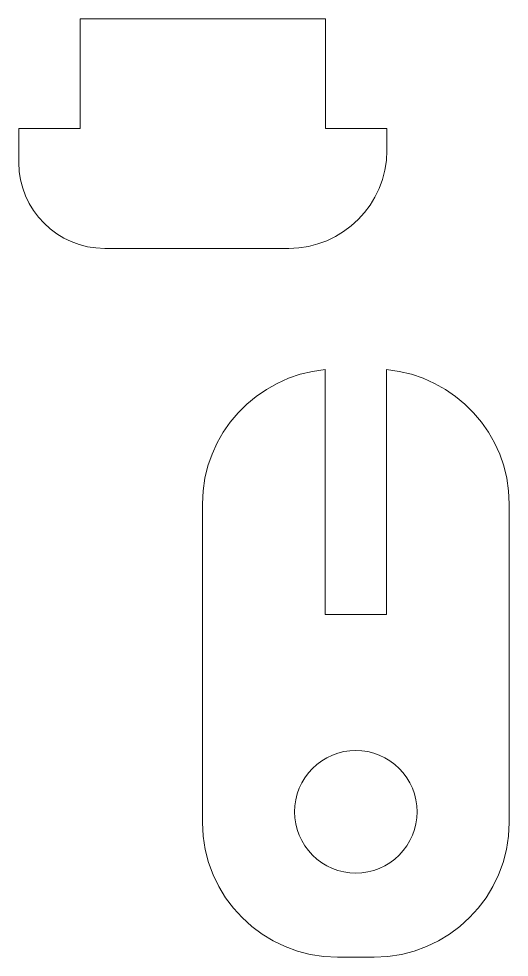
# Model space of a CAD drawing. Header units: millimetres. Extents: x -580 to 580, y -723 to 723.
# Drawn here: x 500.71 to 522.82, y 58.93 to 101.29 of the extents above; entities that cross this region are included whole.
import ezdxf

# ---------------------------------------------------------------- set-up
doc = ezdxf.new("R2010")
doc.units = ezdxf.units.MM
doc.header["$MEASUREMENT"] = 0
doc.layers.add('Camada 1', color=7, linetype='Continuous')

msp = doc.modelspace()

# ---------------------------------------------------------------- linework, layer by layer
at = {"layer": 'Camada 1', "color": 250, "lineweight": 9}
for points, knots in [([(517.3046, 95.3438), (517.3046, 95.3438), (517.2816, 94.8932), (517.2816, 94.8932), (517.2816, 94.8932), (517.2816, 94.8932), (517.2144, 94.455), (517.2144, 94.455), (517.2144, 94.455), (517.2144, 94.455), (517.1049, 94.0319), (517.1049, 94.0319), (517.1049, 94.0319), (517.1049, 94.0319), (516.9556, 93.626), (516.9556, 93.626), (516.9556, 93.626), (516.9556, 93.626), (516.7687, 93.2394), (516.7687, 93.2394), (516.7687, 93.2394), (516.7687, 93.2394), (516.5464, 92.8746), (516.5464, 92.8746), (516.5464, 92.8746), (516.5464, 92.8746), (516.2912, 92.5338), (516.2912, 92.5338), (516.2912, 92.5338), (516.2912, 92.5338), (516.0052, 92.2192), (516.0052, 92.2192), (516.0052, 92.2192), (516.0052, 92.2192), (515.6906, 91.9332), (515.6906, 91.9332), (515.6906, 91.9332), (515.6906, 91.9332), (515.3497, 91.678), (515.3497, 91.678), (515.3497, 91.678), (515.3497, 91.678), (514.9848, 91.4557), (514.9848, 91.4557), (514.9848, 91.4557), (514.9848, 91.4557), (514.5982, 91.2689), (514.5982, 91.2689), (514.5982, 91.2689), (514.5982, 91.2689), (514.1923, 91.1196), (514.1923, 91.1196), (514.1923, 91.1196), (514.1923, 91.1196), (513.769, 91.0101), (513.769, 91.0101), (513.769, 91.0101), (513.769, 91.0101), (513.3309, 90.9428), (513.3309, 90.9428), (513.3309, 90.9428), (513.3309, 90.9428), (512.88, 90.9198), (512.88, 90.9198), (512.88, 90.9198), (512.88, 90.9198), (504.584, 90.9198), (504.584, 90.9198), (504.584, 90.9198), (504.584, 90.9198), (504.1896, 90.9399), (504.1896, 90.9399), (504.1896, 90.9399), (504.1896, 90.9399), (503.8063, 90.9988), (503.8063, 90.9988), (503.8063, 90.9988), (503.8063, 90.9988), (503.4361, 91.0947), (503.4361, 91.0947), (503.4361, 91.0947), (503.4361, 91.0947), (503.0808, 91.2253), (503.0808, 91.2253), (503.0808, 91.2253), (503.0808, 91.2253), (502.7425, 91.3889), (502.7425, 91.3889), (502.7425, 91.3889), (502.7425, 91.3889), (502.4233, 91.5833), (502.4233, 91.5833), (502.4233, 91.5833), (502.4233, 91.5833), (502.125, 91.8067), (502.125, 91.8067), (502.125, 91.8067), (502.125, 91.8067), (501.8498, 92.0571), (501.8498, 92.0571), (501.8498, 92.0571), (501.8498, 92.0571), (501.5994, 92.3323), (501.5994, 92.3323), (501.5994, 92.3323), (501.5994, 92.3323), (501.3761, 92.6306), (501.3761, 92.6306), (501.3761, 92.6306), (501.3761, 92.6306), (501.1816, 92.9498), (501.1816, 92.9498), (501.1816, 92.9498), (501.1816, 92.9498), (501.018, 93.2881), (501.018, 93.2881), (501.018, 93.2881), (501.018, 93.2881), (500.8874, 93.6433), (500.8874, 93.6433), (500.8874, 93.6433), (500.8874, 93.6433), (500.7916, 94.0136), (500.7916, 94.0136), (500.7916, 94.0136), (500.7916, 94.0136), (500.7326, 94.397), (500.7326, 94.397), (500.7326, 94.397), (500.7326, 94.397), (500.7125, 94.7913), (500.7125, 94.7913), (500.7125, 94.7913), (500.7125, 94.7913), (500.7125, 96.3327), (500.7125, 96.3327), (500.7125, 96.3327), (500.7125, 96.3327), (503.4784, 96.3327), (503.4784, 96.3327), (503.4784, 96.3327), (503.4784, 96.3327), (503.4784, 101.2854), (503.4784, 101.2854), (503.4784, 101.2854), (503.4784, 101.2854), (514.5398, 101.2854), (514.5398, 101.2854), (514.5398, 101.2854), (514.5398, 101.2854), (514.5398, 96.3327), (514.5398, 96.3327), (514.5398, 96.3327), (514.5398, 96.3327), (517.3046, 96.3327), (517.3046, 96.3327), (517.3046, 96.3327), (517.3046, 96.3327), (517.3046, 95.3438), (517.3046, 95.3438), (517.3046, 95.3438), (517.3046, 95.3438), (517.3046, 95.3438), (517.3046, 95.3438)], [0, 0, 0, 0, 0.0238095, 0.0238095, 0.0238095, 0.0238095, 0.047619, 0.047619, 0.047619, 0.047619, 0.0714286, 0.0714286, 0.0714286, 0.0714286, 0.0952381, 0.0952381, 0.0952381, 0.0952381, 0.1190476, 0.1190476, 0.1190476, 0.1190476, 0.1428571, 0.1428571, 0.1428571, 0.1428571, 0.1666667, 0.1666667, 0.1666667, 0.1666667, 0.1904762, 0.1904762, 0.1904762, 0.1904762, 0.2142857, 0.2142857, 0.2142857, 0.2142857, 0.2380952, 0.2380952, 0.2380952, 0.2380952, 0.2619048, 0.2619048, 0.2619048, 0.2619048, 0.2857143, 0.2857143, 0.2857143, 0.2857143, 0.3095238, 0.3095238, 0.3095238, 0.3095238, 0.3333333, 0.3333333, 0.3333333, 0.3333333, 0.3571429, 0.3571429, 0.3571429, 0.3571429, 0.3809524, 0.3809524, 0.3809524, 0.3809524, 0.4047619, 0.4047619, 0.4047619, 0.4047619, 0.4285714, 0.4285714, 0.4285714, 0.4285714, 0.452381, 0.452381, 0.452381, 0.452381, 0.4761905, 0.4761905, 0.4761905, 0.4761905, 0.5, 0.5, 0.5, 0.5, 0.5238095, 0.5238095, 0.5238095, 0.5238095, 0.547619, 0.547619, 0.547619, 0.547619, 0.5714286, 0.5714286, 0.5714286, 0.5714286, 0.5952381, 0.5952381, 0.5952381, 0.5952381, 0.6190476, 0.6190476, 0.6190476, 0.6190476, 0.6428571, 0.6428571, 0.6428571, 0.6428571, 0.6666667, 0.6666667, 0.6666667, 0.6666667, 0.6904762, 0.6904762, 0.6904762, 0.6904762, 0.7142857, 0.7142857, 0.7142857, 0.7142857, 0.7380952, 0.7380952, 0.7380952, 0.7380952, 0.7619048, 0.7619048, 0.7619048, 0.7619048, 0.7857143, 0.7857143, 0.7857143, 0.7857143, 0.8095238, 0.8095238, 0.8095238, 0.8095238, 0.8333333, 0.8333333, 0.8333333, 0.8333333, 0.8571429, 0.8571429, 0.8571429, 0.8571429, 0.8809524, 0.8809524, 0.8809524, 0.8809524, 0.9047619, 0.9047619, 0.9047619, 0.9047619, 0.9285714, 0.9285714, 0.9285714, 0.9285714, 0.952381, 0.952381, 0.952381, 0.952381, 1, 1, 1, 1]), ([(515.076, 58.9277), (515.076, 58.9277), (516.7352, 58.9277), (516.7352, 58.9277), (516.7352, 58.9277), (516.7352, 58.9277), (517.355, 58.9593), (517.355, 58.9593), (517.355, 58.9593), (517.355, 58.9593), (517.9573, 59.0519), (517.9573, 59.0519), (517.9573, 59.0519), (517.9573, 59.0519), (518.5392, 59.2024), (518.5392, 59.2024), (518.5392, 59.2024), (518.5392, 59.2024), (519.0975, 59.4078), (519.0975, 59.4078), (519.0975, 59.4078), (519.0975, 59.4078), (519.629, 59.6648), (519.629, 59.6648), (519.629, 59.6648), (519.629, 59.6648), (520.1306, 59.9704), (520.1306, 59.9704), (520.1306, 59.9704), (520.1306, 59.9704), (520.5993, 60.3215), (520.5993, 60.3215), (520.5993, 60.3215), (520.5993, 60.3215), (521.0319, 60.7149), (521.0319, 60.7149), (521.0319, 60.7149), (521.0319, 60.7149), (521.4253, 61.1475), (521.4253, 61.1475), (521.4253, 61.1475), (521.4253, 61.1475), (521.7764, 61.6161), (521.7764, 61.6161), (521.7764, 61.6161), (521.7764, 61.6161), (522.0819, 62.1177), (522.0819, 62.1177), (522.0819, 62.1177), (522.0819, 62.1177), (522.3389, 62.6493), (522.3389, 62.6493), (522.3389, 62.6493), (522.3389, 62.6493), (522.5443, 63.2076), (522.5443, 63.2076), (522.5443, 63.2076), (522.5443, 63.2076), (522.6948, 63.7894), (522.6948, 63.7894), (522.6948, 63.7894), (522.6948, 63.7894), (522.7875, 64.3918), (522.7875, 64.3918), (522.7875, 64.3918), (522.7875, 64.3918), (522.819, 65.0115), (522.819, 65.0115), (522.819, 65.0115), (522.819, 65.0115), (522.819, 79.3913), (522.819, 79.3913), (522.819, 79.3913), (522.819, 79.3913), (522.7909, 79.977), (522.7909, 79.977), (522.7909, 79.977), (522.7909, 79.977), (522.7081, 80.5472), (522.7081, 80.5472), (522.7081, 80.5472), (522.7081, 80.5472), (522.5733, 81.0996), (522.5733, 81.0996), (522.5733, 81.0996), (522.5733, 81.0996), (522.3893, 81.6313), (522.3893, 81.6313), (522.3893, 81.6313), (522.3893, 81.6313), (522.1585, 82.1398), (522.1585, 82.1398), (522.1585, 82.1398), (522.1585, 82.1398), (521.8837, 82.6224), (521.8837, 82.6224), (521.8837, 82.6224), (521.8837, 82.6224), (521.5674, 83.0765), (521.5674, 83.0765), (521.5674, 83.0765), (521.5674, 83.0765), (521.2121, 83.4996), (521.2121, 83.4996), (521.2121, 83.4996), (521.2121, 83.4996), (520.8208, 83.889), (520.8208, 83.889), (520.8208, 83.889), (520.8208, 83.889), (520.3959, 84.2419), (520.3959, 84.2419), (520.3959, 84.2419), (520.3959, 84.2419), (519.9401, 84.556), (519.9401, 84.556), (519.9401, 84.556), (519.9401, 84.556), (519.4559, 84.8284), (519.4559, 84.8284), (519.4559, 84.8284), (519.4559, 84.8284), (518.9459, 85.0566), (518.9459, 85.0566), (518.9459, 85.0566), (518.9459, 85.0566), (518.413, 85.2379), (518.413, 85.2379), (518.413, 85.2379), (518.413, 85.2379), (517.8594, 85.3698), (517.8594, 85.3698), (517.8594, 85.3698), (517.8594, 85.3698), (517.2883, 85.4497), (517.2883, 85.4497), (517.2883, 85.4497), (517.2883, 85.4497), (517.2883, 74.3965), (517.2883, 74.3965), (517.2883, 74.3965), (517.2883, 74.3965), (514.5229, 74.3965), (514.5229, 74.3965), (514.5229, 74.3965), (514.5229, 74.3965), (514.5229, 85.4497), (514.5229, 85.4497), (514.5229, 85.4497), (514.5229, 85.4497), (513.9517, 85.3698), (513.9517, 85.3698), (513.9517, 85.3698), (513.9517, 85.3698), (513.3983, 85.2379), (513.3983, 85.2379), (513.3983, 85.2379), (513.3983, 85.2379), (512.8653, 85.0566), (512.8653, 85.0566), (512.8653, 85.0566), (512.8653, 85.0566), (512.3555, 84.8284), (512.3555, 84.8284), (512.3555, 84.8284), (512.3555, 84.8284), (511.8712, 84.556), (511.8712, 84.556), (511.8712, 84.556), (511.8712, 84.556), (511.4153, 84.2419), (511.4153, 84.2419), (511.4153, 84.2419), (511.4153, 84.2419), (510.9904, 83.889), (510.9904, 83.889), (510.9904, 83.889), (510.9904, 83.889), (510.5991, 83.4996), (510.5991, 83.4996), (510.5991, 83.4996), (510.5991, 83.4996), (510.2439, 83.0765), (510.2439, 83.0765), (510.2439, 83.0765), (510.2439, 83.0765), (509.9276, 82.6224), (509.9276, 82.6224), (509.9276, 82.6224), (509.9276, 82.6224), (509.6528, 82.1398), (509.6528, 82.1398), (509.6528, 82.1398), (509.6528, 82.1398), (509.422, 81.6313), (509.422, 81.6313), (509.422, 81.6313), (509.422, 81.6313), (509.2379, 81.0996), (509.2379, 81.0996), (509.2379, 81.0996), (509.2379, 81.0996), (509.1032, 80.5472), (509.1032, 80.5472), (509.1032, 80.5472), (509.1032, 80.5472), (509.0204, 79.977), (509.0204, 79.977), (509.0204, 79.977), (509.0204, 79.977), (508.9922, 79.3913), (508.9922, 79.3913), (508.9922, 79.3913), (508.9922, 79.3913), (508.9922, 65.0115), (508.9922, 65.0115), (508.9922, 65.0115), (508.9922, 65.0115), (509.0238, 64.3918), (509.0238, 64.3918), (509.0238, 64.3918), (509.0238, 64.3918), (509.1164, 63.7894), (509.1164, 63.7894), (509.1164, 63.7894), (509.1164, 63.7894), (509.2669, 63.2076), (509.2669, 63.2076), (509.2669, 63.2076), (509.2669, 63.2076), (509.4723, 62.6493), (509.4723, 62.6493), (509.4723, 62.6493), (509.4723, 62.6493), (509.7293, 62.1177), (509.7293, 62.1177), (509.7293, 62.1177), (509.7293, 62.1177), (510.035, 61.6161), (510.035, 61.6161), (510.035, 61.6161), (510.035, 61.6161), (510.386, 61.1475), (510.386, 61.1475), (510.386, 61.1475), (510.386, 61.1475), (510.7794, 60.7149), (510.7794, 60.7149), (510.7794, 60.7149), (510.7794, 60.7149), (511.212, 60.3215), (511.212, 60.3215), (511.212, 60.3215), (511.212, 60.3215), (511.6806, 59.9704), (511.6806, 59.9704), (511.6806, 59.9704), (511.6806, 59.9704), (512.1823, 59.6648), (512.1823, 59.6648), (512.1823, 59.6648), (512.1823, 59.6648), (512.7138, 59.4078), (512.7138, 59.4078), (512.7138, 59.4078), (512.7138, 59.4078), (513.2721, 59.2024), (513.2721, 59.2024), (513.2721, 59.2024), (513.2721, 59.2024), (513.8539, 59.0519), (513.8539, 59.0519), (513.8539, 59.0519), (513.8539, 59.0519), (514.4563, 58.9593), (514.4563, 58.9593), (514.4563, 58.9593), (514.4563, 58.9593), (515.076, 58.9277), (515.076, 58.9277), (515.076, 58.9277), (515.076, 58.9277), (515.076, 58.9277), (515.076, 58.9277)], [0, 0, 0, 0, 0.0138889, 0.0138889, 0.0138889, 0.0138889, 0.0277778, 0.0277778, 0.0277778, 0.0277778, 0.0416667, 0.0416667, 0.0416667, 0.0416667, 0.0555556, 0.0555556, 0.0555556, 0.0555556, 0.0694444, 0.0694444, 0.0694444, 0.0694444, 0.0833333, 0.0833333, 0.0833333, 0.0833333, 0.0972222, 0.0972222, 0.0972222, 0.0972222, 0.1111111, 0.1111111, 0.1111111, 0.1111111, 0.125, 0.125, 0.125, 0.125, 0.1388889, 0.1388889, 0.1388889, 0.1388889, 0.1527778, 0.1527778, 0.1527778, 0.1527778, 0.1666667, 0.1666667, 0.1666667, 0.1666667, 0.1805556, 0.1805556, 0.1805556, 0.1805556, 0.1944444, 0.1944444, 0.1944444, 0.1944444, 0.2083333, 0.2083333, 0.2083333, 0.2083333, 0.2222222, 0.2222222, 0.2222222, 0.2222222, 0.2361111, 0.2361111, 0.2361111, 0.2361111, 0.25, 0.25, 0.25, 0.25, 0.2638889, 0.2638889, 0.2638889, 0.2638889, 0.2777778, 0.2777778, 0.2777778, 0.2777778, 0.2916667, 0.2916667, 0.2916667, 0.2916667, 0.3055556, 0.3055556, 0.3055556, 0.3055556, 0.3194444, 0.3194444, 0.3194444, 0.3194444, 0.3333333, 0.3333333, 0.3333333, 0.3333333, 0.3472222, 0.3472222, 0.3472222, 0.3472222, 0.3611111, 0.3611111, 0.3611111, 0.3611111, 0.375, 0.375, 0.375, 0.375, 0.3888889, 0.3888889, 0.3888889, 0.3888889, 0.4027778, 0.4027778, 0.4027778, 0.4027778, 0.4166667, 0.4166667, 0.4166667, 0.4166667, 0.4305556, 0.4305556, 0.4305556, 0.4305556, 0.4444444, 0.4444444, 0.4444444, 0.4444444, 0.4583333, 0.4583333, 0.4583333, 0.4583333, 0.4722222, 0.4722222, 0.4722222, 0.4722222, 0.4861111, 0.4861111, 0.4861111, 0.4861111, 0.5, 0.5, 0.5, 0.5, 0.5138889, 0.5138889, 0.5138889, 0.5138889, 0.5277778, 0.5277778, 0.5277778, 0.5277778, 0.5416667, 0.5416667, 0.5416667, 0.5416667, 0.5555556, 0.5555556, 0.5555556, 0.5555556, 0.5694444, 0.5694444, 0.5694444, 0.5694444, 0.5833333, 0.5833333, 0.5833333, 0.5833333, 0.5972222, 0.5972222, 0.5972222, 0.5972222, 0.6111111, 0.6111111, 0.6111111, 0.6111111, 0.625, 0.625, 0.625, 0.625, 0.6388889, 0.6388889, 0.6388889, 0.6388889, 0.6527778, 0.6527778, 0.6527778, 0.6527778, 0.6666667, 0.6666667, 0.6666667, 0.6666667, 0.6805556, 0.6805556, 0.6805556, 0.6805556, 0.6944444, 0.6944444, 0.6944444, 0.6944444, 0.7083333, 0.7083333, 0.7083333, 0.7083333, 0.7222222, 0.7222222, 0.7222222, 0.7222222, 0.7361111, 0.7361111, 0.7361111, 0.7361111, 0.75, 0.75, 0.75, 0.75, 0.7638889, 0.7638889, 0.7638889, 0.7638889, 0.7777778, 0.7777778, 0.7777778, 0.7777778, 0.7916667, 0.7916667, 0.7916667, 0.7916667, 0.8055556, 0.8055556, 0.8055556, 0.8055556, 0.8194444, 0.8194444, 0.8194444, 0.8194444, 0.8333333, 0.8333333, 0.8333333, 0.8333333, 0.8472222, 0.8472222, 0.8472222, 0.8472222, 0.8611111, 0.8611111, 0.8611111, 0.8611111, 0.875, 0.875, 0.875, 0.875, 0.8888889, 0.8888889, 0.8888889, 0.8888889, 0.9027778, 0.9027778, 0.9027778, 0.9027778, 0.9166667, 0.9166667, 0.9166667, 0.9166667, 0.9305556, 0.9305556, 0.9305556, 0.9305556, 0.9444444, 0.9444444, 0.9444444, 0.9444444, 0.9583333, 0.9583333, 0.9583333, 0.9583333, 0.9722222, 0.9722222, 0.9722222, 0.9722222, 1, 1, 1, 1])]:
    msp.add_open_spline(points, degree=3, knots=knots, dxfattribs=at)
at = {"layer": 'Camada 1', "color": 240, "lineweight": 9}
msp.add_open_spline([(515.9056, 68.2597), (515.9056, 68.2597), (515.6323, 68.2461), (515.6323, 68.2461), (515.6323, 68.2461), (515.6323, 68.2461), (515.3636, 68.206), (515.3636, 68.206), (515.3636, 68.206), (515.3636, 68.206), (515.1014, 68.1401), (515.1014, 68.1401), (515.1014, 68.1401), (515.1014, 68.1401), (514.8474, 68.0492), (514.8474, 68.0492), (514.8474, 68.0492), (514.8474, 68.0492), (514.6035, 67.9339), (514.6035, 67.9339), (514.6035, 67.9339), (514.6035, 67.9339), (514.3714, 67.7951), (514.3714, 67.7951), (514.3714, 67.7951), (514.3714, 67.7951), (514.1531, 67.6334), (514.1531, 67.6334), (514.1531, 67.6334), (514.1531, 67.6334), (513.9502, 67.4497), (513.9502, 67.4497), (513.9502, 67.4497), (513.9502, 67.4497), (513.7665, 67.2469), (513.7665, 67.2469), (513.7665, 67.2469), (513.7665, 67.2469), (513.6049, 67.0285), (513.6049, 67.0285), (513.6049, 67.0285), (513.6049, 67.0285), (513.4659, 66.7965), (513.4659, 66.7965), (513.4659, 66.7965), (513.4659, 66.7965), (513.3507, 66.5526), (513.3507, 66.5526), (513.3507, 66.5526), (513.3507, 66.5526), (513.2598, 66.2986), (513.2598, 66.2986), (513.2598, 66.2986), (513.2598, 66.2986), (513.1939, 66.0363), (513.1939, 66.0363), (513.1939, 66.0363), (513.1939, 66.0363), (513.1538, 65.7676), (513.1538, 65.7676), (513.1538, 65.7676), (513.1538, 65.7676), (513.1403, 65.4943), (513.1403, 65.4943), (513.1403, 65.4943), (513.1403, 65.4943), (513.1538, 65.221), (513.1538, 65.221), (513.1538, 65.221), (513.1538, 65.221), (513.1939, 64.9523), (513.1939, 64.9523), (513.1939, 64.9523), (513.1939, 64.9523), (513.2598, 64.6901), (513.2598, 64.6901), (513.2598, 64.6901), (513.2598, 64.6901), (513.3507, 64.4361), (513.3507, 64.4361), (513.3507, 64.4361), (513.3507, 64.4361), (513.4659, 64.1921), (513.4659, 64.1921), (513.4659, 64.1921), (513.4659, 64.1921), (513.6049, 63.9601), (513.6049, 63.9601), (513.6049, 63.9601), (513.6049, 63.9601), (513.7665, 63.7417), (513.7665, 63.7417), (513.7665, 63.7417), (513.7665, 63.7417), (513.9502, 63.5389), (513.9502, 63.5389), (513.9502, 63.5389), (513.9502, 63.5389), (514.1531, 63.3552), (514.1531, 63.3552), (514.1531, 63.3552), (514.1531, 63.3552), (514.3714, 63.1936), (514.3714, 63.1936), (514.3714, 63.1936), (514.3714, 63.1936), (514.6035, 63.0547), (514.6035, 63.0547), (514.6035, 63.0547), (514.6035, 63.0547), (514.8474, 62.9395), (514.8474, 62.9395), (514.8474, 62.9395), (514.8474, 62.9395), (515.1014, 62.8485), (515.1014, 62.8485), (515.1014, 62.8485), (515.1014, 62.8485), (515.3636, 62.7826), (515.3636, 62.7826), (515.3636, 62.7826), (515.3636, 62.7826), (515.6323, 62.7425), (515.6323, 62.7425), (515.6323, 62.7425), (515.6323, 62.7425), (515.9056, 62.729), (515.9056, 62.729), (515.9056, 62.729), (515.9056, 62.729), (516.1789, 62.7425), (516.1789, 62.7425), (516.1789, 62.7425), (516.1789, 62.7425), (516.4475, 62.7826), (516.4475, 62.7826), (516.4475, 62.7826), (516.4475, 62.7826), (516.7099, 62.8485), (516.7099, 62.8485), (516.7099, 62.8485), (516.7099, 62.8485), (516.9639, 62.9395), (516.9639, 62.9395), (516.9639, 62.9395), (516.9639, 62.9395), (517.2077, 63.0547), (517.2077, 63.0547), (517.2077, 63.0547), (517.2077, 63.0547), (517.4398, 63.1936), (517.4398, 63.1936), (517.4398, 63.1936), (517.4398, 63.1936), (517.6582, 63.3552), (517.6582, 63.3552), (517.6582, 63.3552), (517.6582, 63.3552), (517.861, 63.5389), (517.861, 63.5389), (517.861, 63.5389), (517.861, 63.5389), (518.0447, 63.7417), (518.0447, 63.7417), (518.0447, 63.7417), (518.0447, 63.7417), (518.2064, 63.9601), (518.2064, 63.9601), (518.2064, 63.9601), (518.2064, 63.9601), (518.3452, 64.1921), (518.3452, 64.1921), (518.3452, 64.1921), (518.3452, 64.1921), (518.4605, 64.4361), (518.4605, 64.4361), (518.4605, 64.4361), (518.4605, 64.4361), (518.5514, 64.6901), (518.5514, 64.6901), (518.5514, 64.6901), (518.5514, 64.6901), (518.6173, 64.9523), (518.6173, 64.9523), (518.6173, 64.9523), (518.6173, 64.9523), (518.6574, 65.221), (518.6574, 65.221), (518.6574, 65.221), (518.6574, 65.221), (518.671, 65.4943), (518.671, 65.4943), (518.671, 65.4943), (518.671, 65.4943), (518.6574, 65.7676), (518.6574, 65.7676), (518.6574, 65.7676), (518.6574, 65.7676), (518.6173, 66.0363), (518.6173, 66.0363), (518.6173, 66.0363), (518.6173, 66.0363), (518.5514, 66.2986), (518.5514, 66.2986), (518.5514, 66.2986), (518.5514, 66.2986), (518.4605, 66.5526), (518.4605, 66.5526), (518.4605, 66.5526), (518.4605, 66.5526), (518.3452, 66.7965), (518.3452, 66.7965), (518.3452, 66.7965), (518.3452, 66.7965), (518.2064, 67.0285), (518.2064, 67.0285), (518.2064, 67.0285), (518.2064, 67.0285), (518.0447, 67.2469), (518.0447, 67.2469), (518.0447, 67.2469), (518.0447, 67.2469), (517.861, 67.4497), (517.861, 67.4497), (517.861, 67.4497), (517.861, 67.4497), (517.6582, 67.6334), (517.6582, 67.6334), (517.6582, 67.6334), (517.6582, 67.6334), (517.4398, 67.7951), (517.4398, 67.7951), (517.4398, 67.7951), (517.4398, 67.7951), (517.2077, 67.9339), (517.2077, 67.9339), (517.2077, 67.9339), (517.2077, 67.9339), (516.9639, 68.0492), (516.9639, 68.0492), (516.9639, 68.0492), (516.9639, 68.0492), (516.7099, 68.1401), (516.7099, 68.1401), (516.7099, 68.1401), (516.7099, 68.1401), (516.4475, 68.206), (516.4475, 68.206), (516.4475, 68.206), (516.4475, 68.206), (516.1789, 68.2461), (516.1789, 68.2461), (516.1789, 68.2461), (516.1789, 68.2461), (515.9056, 68.2597), (515.9056, 68.2597), (515.9056, 68.2597), (515.9056, 68.2597), (515.9056, 68.2597), (515.9056, 68.2597)], degree=3, knots=[0, 0, 0, 0, 0.0151515, 0.0151515, 0.0151515, 0.0151515, 0.030303, 0.030303, 0.030303, 0.030303, 0.0454545, 0.0454545, 0.0454545, 0.0454545, 0.0606061, 0.0606061, 0.0606061, 0.0606061, 0.0757576, 0.0757576, 0.0757576, 0.0757576, 0.0909091, 0.0909091, 0.0909091, 0.0909091, 0.1060606, 0.1060606, 0.1060606, 0.1060606, 0.1212121, 0.1212121, 0.1212121, 0.1212121, 0.1363636, 0.1363636, 0.1363636, 0.1363636, 0.1515152, 0.1515152, 0.1515152, 0.1515152, 0.1666667, 0.1666667, 0.1666667, 0.1666667, 0.1818182, 0.1818182, 0.1818182, 0.1818182, 0.1969697, 0.1969697, 0.1969697, 0.1969697, 0.2121212, 0.2121212, 0.2121212, 0.2121212, 0.2272727, 0.2272727, 0.2272727, 0.2272727, 0.2424242, 0.2424242, 0.2424242, 0.2424242, 0.2575758, 0.2575758, 0.2575758, 0.2575758, 0.2727273, 0.2727273, 0.2727273, 0.2727273, 0.2878788, 0.2878788, 0.2878788, 0.2878788, 0.3030303, 0.3030303, 0.3030303, 0.3030303, 0.3181818, 0.3181818, 0.3181818, 0.3181818, 0.3333333, 0.3333333, 0.3333333, 0.3333333, 0.3484848, 0.3484848, 0.3484848, 0.3484848, 0.3636364, 0.3636364, 0.3636364, 0.3636364, 0.3787879, 0.3787879, 0.3787879, 0.3787879, 0.3939394, 0.3939394, 0.3939394, 0.3939394, 0.4090909, 0.4090909, 0.4090909, 0.4090909, 0.4242424, 0.4242424, 0.4242424, 0.4242424, 0.4393939, 0.4393939, 0.4393939, 0.4393939, 0.4545455, 0.4545455, 0.4545455, 0.4545455, 0.469697, 0.469697, 0.469697, 0.469697, 0.4848485, 0.4848485, 0.4848485, 0.4848485, 0.5, 0.5, 0.5, 0.5, 0.5151515, 0.5151515, 0.5151515, 0.5151515, 0.530303, 0.530303, 0.530303, 0.530303, 0.5454545, 0.5454545, 0.5454545, 0.5454545, 0.5606061, 0.5606061, 0.5606061, 0.5606061, 0.5757576, 0.5757576, 0.5757576, 0.5757576, 0.5909091, 0.5909091, 0.5909091, 0.5909091, 0.6060606, 0.6060606, 0.6060606, 0.6060606, 0.6212121, 0.6212121, 0.6212121, 0.6212121, 0.6363636, 0.6363636, 0.6363636, 0.6363636, 0.6515152, 0.6515152, 0.6515152, 0.6515152, 0.6666667, 0.6666667, 0.6666667, 0.6666667, 0.6818182, 0.6818182, 0.6818182, 0.6818182, 0.6969697, 0.6969697, 0.6969697, 0.6969697, 0.7121212, 0.7121212, 0.7121212, 0.7121212, 0.7272727, 0.7272727, 0.7272727, 0.7272727, 0.7424242, 0.7424242, 0.7424242, 0.7424242, 0.7575758, 0.7575758, 0.7575758, 0.7575758, 0.7727273, 0.7727273, 0.7727273, 0.7727273, 0.7878788, 0.7878788, 0.7878788, 0.7878788, 0.8030303, 0.8030303, 0.8030303, 0.8030303, 0.8181818, 0.8181818, 0.8181818, 0.8181818, 0.8333333, 0.8333333, 0.8333333, 0.8333333, 0.8484848, 0.8484848, 0.8484848, 0.8484848, 0.8636364, 0.8636364, 0.8636364, 0.8636364, 0.8787879, 0.8787879, 0.8787879, 0.8787879, 0.8939394, 0.8939394, 0.8939394, 0.8939394, 0.9090909, 0.9090909, 0.9090909, 0.9090909, 0.9242424, 0.9242424, 0.9242424, 0.9242424, 0.9393939, 0.9393939, 0.9393939, 0.9393939, 0.9545455, 0.9545455, 0.9545455, 0.9545455, 0.969697, 0.969697, 0.969697, 0.969697, 1, 1, 1, 1], dxfattribs=at)

doc.saveas('drawing.dxf')
